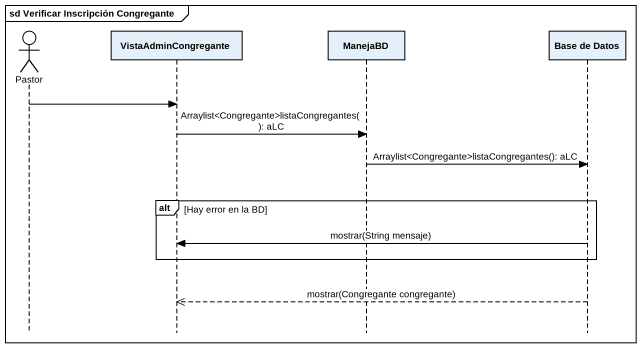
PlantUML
@startuml
mainframe sd Verificar Inscripción Congregante
hide footbox
actor Pastor
participant VistaAdminCongregante
participant ManejaBD
participant "Base de Datos" as Base_de_Datos

Pastor -> VistaAdminCongregante
VistaAdminCongregante -> ManejaBD : Arraylist<Congregante>listaCongregantes(): aLC
ManejaBD -> Base_de_Datos : Arraylist<Congregante>listaCongregantes(): aLC
alt Hay error en la BD
  Base_de_Datos -> VistaAdminCongregante : mostrar(String mensaje)
end
Base_de_Datos -->> VistaAdminCongregante : mostrar(Congregante congregante)
@enduml
